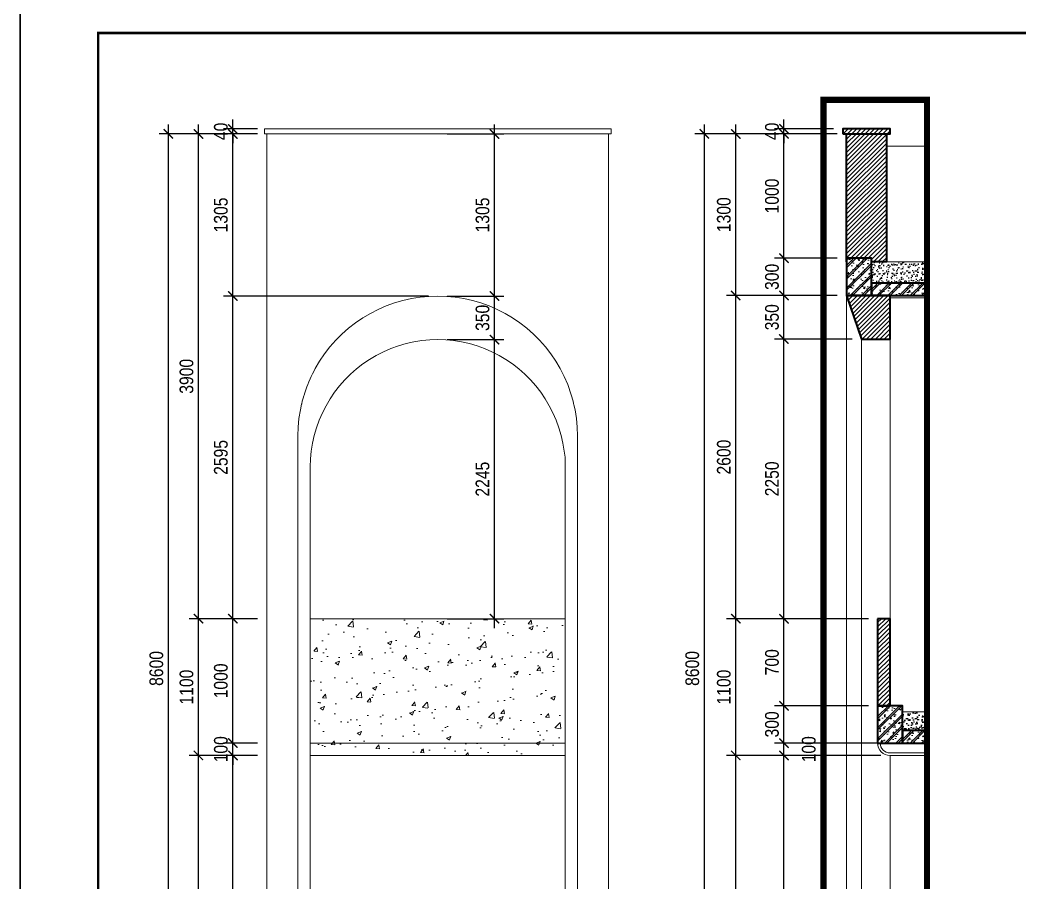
# Model space of a CAD drawing. Header units: inches. Extents: x 236662 to 497023, y -248575 to 81795.
# Drawn here: x 282445 to 290492, y -141857 to -134915 of the extents above; entities that cross this region are included whole.
import ezdxf
from ezdxf.xclip import XClip

# ---------------------------------------------------------------- set-up
doc = ezdxf.new("R2010")
doc.units = ezdxf.units.IN
doc.header["$LTSCALE"] = 10
doc.header["$MEASUREMENT"] = 0
doc.header["$XCLIPFRAME"] = 2
doc.linetypes.add('ACAD_ISO02W100', pattern=[15, 12, -3])
for name, color, linetype, lineweight in [('02. HP_BE TONG', 1, 'Continuous', 35), ('03. HP_TUONG', 2, 'Continuous', 35), ('06. HP_THAY 1', 134, 'Continuous', 15), ('06. HP_THAY 2', 147, 'Continuous', 13), ('09_HP_HATCH', 8, 'Continuous', 5)]:
    doc.layers.add(name, color=color, linetype=linetype, lineweight=lineweight)
for name, color, linetype in [('07. HP_KY HIEU', 43, 'Continuous'), ('08. HP_DIM', 118, 'Continuous'), ('hach', 7, 'Continuous')]:
    doc.layers.add(name, color=color, linetype=linetype)
doc.layers.add('Tpl_Bound', color=1, linetype='Continuous', plot=False)
doc.styles.add('text2', font='VHELVCN.TTF')
doc.dimstyles.new('AL-100 (1-50)', dxfattribs={"dimscale": 0.5, "dimtxt": 220, "dimasz": 150, "dimexe": 150, "dimexo": 150, "dimgap": 80, "dimtad": 1, "dimdec": 0, "dimzin": 9, "dimtxsty": 'text2', "dimblk": 'ARCHTICK', "dimcen": 1, "dimdle": 150, "dimclrd": 256, "dimclre": 256, "dimclrt": 7, "dimadec": 0, "dimazin": 0, "dimtfac": 1, "dimtdec": 0, "dimtix": 1, "dimtmove": 2, "dimatfit": 3, "dimldrblk": 'ARCHTICK', "dimfxl": 1, "dimtolj": 1, "dimtzin": 0, "dimlwd": -1, "dimlwe": -1, "dimarcsym": 0})

# ---------------------------------------------------------------- blocks, each defined once
blk = doc.blocks.new('KHUNG TEN A-3')
at = {"layer": '02. HP_BE TONG', "color": 1, "const_width": 0.5}
blk.add_lwpolyline([(15, 5), (415, 5), (415, 292), (15, 292)], close=True, dxfattribs=at)
at = {"layer": '06. HP_THAY 1'}
blk.add_lwpolyline([(0, 297), (420, 297), (420, 0), (0, 0)], close=True, dxfattribs=at)
at = {"layer": 'Defpoints'}
blk.add_lwpolyline([(0, 0), (420, 0), (420, 297), (0, 297)], close=True, dxfattribs=at)
blk = doc.blocks.new('_ArchTick')
at = {"color": 0, "linetype": 'ByBlock', "const_width": 0.15}
blk.add_lwpolyline([(-0.5, -0.5), (0.5, 0.5)], dxfattribs=at)
blk = doc.blocks.new('*D368')
at = {"layer": '08. HP_DIM', "transparency": 16777216}
for p, q in [((284157.6, -143406.5), (284157.6, -140756.5)), ((284355.9, -140831.5), (284082.6, -140831.5)), ((284355.9, -143331.5), (284082.6, -143331.5))]:
    blk.add_line(p, q, dxfattribs=at)
at = {"layer": 'Defpoints', "color": 0, "transparency": 16777216}
for p in [(284157.6, -140831.5), (284430.9, -140831.5), (284430.9, -143331.5)]:
    blk.add_point(p, dxfattribs=at)
at = {"layer": '08. HP_DIM', "transparency": 16777216, "xscale": 75, "yscale": 75, "zscale": 75}
for p, rotation in [((284157.6, -140831.5), 90), ((284157.6, -143331.5), 270)]:
    blk.add_blockref('_ArchTick', p, dxfattribs=dict(at, rotation=rotation))
at = {"layer": '08. HP_DIM', "color": 7, "transparency": 16777216, "insert": (284061.4, -142081.5), "char_height": 110, "attachment_point": 5, "rotation": 90, "style": 'text2'}
blk.add_mtext('\\A1;2500', dxfattribs=at)
blk = doc.blocks.new('*D369')
at = {"layer": '08. HP_DIM', "transparency": 16777216}
for p, q in [((284157.6, -140731.5), (284157.6, -140656.5)), ((284355.9, -140731.5), (284082.6, -140731.5)), ((284157.6, -140831.5), (284157.6, -140731.5)), ((284355.9, -140831.5), (284082.6, -140831.5)), ((284157.6, -140831.5), (284157.6, -140906.5))]:
    blk.add_line(p, q, dxfattribs=at)
at = {"layer": 'Defpoints', "color": 0, "transparency": 16777216}
for p in [(284157.6, -140731.5), (284430.9, -140731.5), (284430.9, -140831.5)]:
    blk.add_point(p, dxfattribs=at)
at = {"layer": '08. HP_DIM', "transparency": 16777216, "xscale": 75, "yscale": 75, "zscale": 75}
for p, rotation in [((284157.6, -140731.5), 270), ((284157.6, -140831.5), 90)]:
    blk.add_blockref('_ArchTick', p, dxfattribs=dict(at, rotation=rotation))
at = {"layer": '08. HP_DIM', "color": 7, "transparency": 16777216, "insert": (284061.4, -140781.5), "char_height": 110, "attachment_point": 5, "rotation": 90, "style": 'text2'}
blk.add_mtext('\\A1;100', dxfattribs=at)
blk = doc.blocks.new('*D363')
at = {"layer": '08. HP_DIM', "transparency": 16777216}
for p, q in [((284157.6, -140806.5), (284157.6, -139656.5)), ((284355.9, -139731.5), (284082.6, -139731.5)), ((284355.9, -140731.5), (284082.6, -140731.5))]:
    blk.add_line(p, q, dxfattribs=at)
at = {"layer": 'Defpoints', "color": 0, "transparency": 16777216}
for p in [(284157.6, -139731.5), (284430.9, -139731.5), (284430.9, -140731.5)]:
    blk.add_point(p, dxfattribs=at)
at = {"layer": '08. HP_DIM', "transparency": 16777216, "xscale": 75, "yscale": 75, "zscale": 75}
for p, rotation in [((284157.6, -139731.5), 90), ((284157.6, -140731.5), 270)]:
    blk.add_blockref('_ArchTick', p, dxfattribs=dict(at, rotation=rotation))
at = {"layer": '08. HP_DIM', "color": 7, "transparency": 16777216, "insert": (284061.4, -140231.5), "char_height": 110, "attachment_point": 5, "rotation": 90, "style": 'text2'}
blk.add_mtext('\\A1;1000', dxfattribs=at)
blk = doc.blocks.new('*D364')
at = {"layer": '08. HP_DIM', "transparency": 16777216}
for p, q in [((284157.6, -139806.5), (284157.6, -137061.5)), ((285730.9, -137136.5), (284082.6, -137136.5)), ((284355.9, -139731.5), (284082.6, -139731.5))]:
    blk.add_line(p, q, dxfattribs=at)
at = {"layer": 'Defpoints', "color": 0, "transparency": 16777216}
for p in [(284157.6, -137136.5), (285805.9, -137136.5), (284430.9, -139731.5)]:
    blk.add_point(p, dxfattribs=at)
at = {"layer": '08. HP_DIM', "transparency": 16777216, "xscale": 75, "yscale": 75, "zscale": 75}
for p, rotation in [((284157.6, -137136.5), 90), ((284157.6, -139731.5), 270)]:
    blk.add_blockref('_ArchTick', p, dxfattribs=dict(at, rotation=rotation))
at = {"layer": '08. HP_DIM', "color": 7, "transparency": 16777216, "insert": (284061.4, -138434), "char_height": 110, "attachment_point": 5, "rotation": 90, "style": 'text2'}
blk.add_mtext('\\A1;2595', dxfattribs=at)
blk = doc.blocks.new('*D365')
at = {"layer": '08. HP_DIM', "transparency": 16777216}
for p, q in [((284157.6, -137211.5), (284157.6, -135756.5)), ((284355.9, -135831.5), (284082.6, -135831.5)), ((284355.9, -137136.5), (284082.6, -137136.5))]:
    blk.add_line(p, q, dxfattribs=at)
at = {"layer": 'Defpoints', "color": 0, "transparency": 16777216}
for p in [(284157.6, -135831.5), (284430.9, -135831.5), (284430.9, -137136.5)]:
    blk.add_point(p, dxfattribs=at)
at = {"layer": '08. HP_DIM', "transparency": 16777216, "xscale": 75, "yscale": 75, "zscale": 75}
for p, rotation in [((284157.6, -135831.5), 90), ((284157.6, -137136.5), 270)]:
    blk.add_blockref('_ArchTick', p, dxfattribs=dict(at, rotation=rotation))
at = {"layer": '08. HP_DIM', "color": 7, "transparency": 16777216, "insert": (284061.4, -136484), "char_height": 110, "attachment_point": 5, "rotation": 90, "style": 'text2'}
blk.add_mtext('\\A1;1305', dxfattribs=at)
blk = doc.blocks.new('*D370')
at = {"layer": '08. HP_DIM', "transparency": 16777216}
for p, q in [((284157.6, -135791.5), (284157.6, -135716.5)), ((284355.9, -135791.5), (284082.6, -135791.5)), ((284355.9, -135831.5), (284082.6, -135831.5)), ((284157.6, -135831.5), (284157.6, -135791.5)), ((284157.6, -135831.5), (284157.6, -135906.5))]:
    blk.add_line(p, q, dxfattribs=at)
at = {"layer": 'Defpoints', "color": 0, "transparency": 16777216}
for p in [(284157.6, -135791.5), (284430.9, -135791.5), (284430.9, -135831.5)]:
    blk.add_point(p, dxfattribs=at)
at = {"layer": '08. HP_DIM', "transparency": 16777216, "xscale": 75, "yscale": 75, "zscale": 75}
for p, rotation in [((284157.6, -135791.5), 270), ((284157.6, -135831.5), 90)]:
    blk.add_blockref('_ArchTick', p, dxfattribs=dict(at, rotation=rotation))
at = {"layer": '08. HP_DIM', "color": 7, "transparency": 16777216, "insert": (284061.4, -135811.5), "char_height": 110, "attachment_point": 5, "rotation": 90, "style": 'text2'}
blk.add_mtext('\\A1;40', dxfattribs=at)
blk = doc.blocks.new('ÁD221234RRE')
at = {"layer": '09_HP_HATCH'}
h = blk.add_hatch(dxfattribs=at)
h.set_pattern_fill('CHAU-01', color=256, scale=15, pattern_type=2)
h.set_pattern_definition([(50, (-55276.965, -37444.2), (107.58903, -9.41282), [11.25, -123.75]), (355, (-55276.97, -37444.2), (-20.8127, 112.82882), [9, -99]), (100.4514, (-55268, -37444.99), (86.7764, 103.41593), [9.56103, -105.17132]), (46.1842, (-55276.97, -37414.2), (160.08616, -24.82785), [16.875, -185.625]), (96.6356, (-55263.62, -37416.27), (140.1994, 146.11768), [14.34154, -157.75695]), (351.1842, (-55276.97, -37414.2), (140.1993, 146.1178), [13.5, -148.5]), (21, (-55261.965, -37421.7), (89.53606, -60.39283), [11.25, -123.75]), (326, (-55261.97, -37421.7), (36.4973, 108.7725), [9, -99]), (71.4514, (-55254.5, -37426.73), (126.0334, 48.37957), [9.56103, -105.17132]), (37.5, (-55276.965, -37444.2), (1.823978, 49.934078), [0, -97.8, 0, -100.5, 0, -99.375]), (7.5, (-55276.965, -37444.2), (39.46043, 59.161757), [0, -57.3, 0, -95.55, 0, -37.875]), (327.5, (-55310.415, -37444.2), (80.073365, -3.38323), [0, -37.5, 0, -117, 0, -155.25]), (317.5, (-55325.415, -37444.2), (87.477925, 15.01575), [0, -48.75, 0, -77.7, 0, -110.25]), (45, (-55276.965, -37444.2), (-45.07806, 45.07806), []), (45, (-55276.965, -37425.827), (-45.07806, 45.07806), [])])
h.paths.add_polyline_path([(0, -300), (200, -300), (200, 0), (0, 0)])
at = {"layer": '02. HP_BE TONG'}
blk.add_lwpolyline([(0, -300), (200, -300), (200, 0), (0, 0)], close=True, dxfattribs=at)
blk = doc.blocks.new('MATCAT 1-1')
at = {"layer": '09_HP_HATCH'}
h = blk.add_hatch(dxfattribs=at)
h.set_pattern_fill('ANSI31', color=8, scale=200)
h.paths.add_polyline_path([(-15850, 12540), (-16230, 12540), (-16230, 12500), (-15850, 12500)])
h = blk.add_hatch(dxfattribs=at)
h.set_pattern_fill('ANSI31', color=8, scale=200)
h.paths.add_polyline_path([(-16000, 11500), (-16000, 11470), (-15880, 11470), (-15880, 12500), (-16200, 12500), (-16200, 11500)])
h = blk.add_hatch(dxfattribs=at)
h.set_pattern_fill('CHAU-01', color=256, scale=15, pattern_type=2)
h.set_pattern_definition([(50, (-157386.48, -67641.05), (107.589027, -9.41282), [11.25, -123.75]), (355, (-157386.48, -67641.05), (-20.8127, 112.82882), [9, -99]), (100.4514, (-157377.52, -67641.83), (86.77641, 103.41593), [9.56103, -105.17132]), (46.1842, (-157386.48, -67611.05), (160.08616, -24.82785), [16.875, -185.625]), (96.6356, (-157373.14, -67613.12), (140.1994, 146.11768), [14.34154, -157.75695]), (351.1842, (-157386.48, -67611.05), (140.1993, 146.11779), [13.5, -148.5]), (21, (-157371.48, -67618.55), (89.53606, -60.392834), [11.25, -123.75]), (326, (-157371.48, -67618.55), (36.4973, 108.77251), [9, -99]), (71.4514, (-157364.02, -67623.58), (126.033394, 48.379575), [9.56103, -105.17132]), (37.5, (-157386.483, -67641.05), (1.823978, 49.934078), [0, -97.8, 0, -100.5, 0, -99.375]), (7.5, (-157386.483, -67641.05), (39.46043, 59.161757), [0, -57.3, 0, -95.55, 0, -37.875]), (327.5, (-157419.933, -67641.05), (80.073365, -3.383231), [0, -37.5, 0, -117, 0, -155.25]), (317.5, (-157434.93, -67641.05), (87.477925, 15.015747), [0, -48.75, 0, -77.7, 0, -110.25]), (45, (-157386.483, -67641.05), (-45.078057, 45.078057), []), (45, (-157386.483, -67622.674), (-45.078057, 45.078057), [])])
h.paths.add_polyline_path([(-16000, 11300), (-16000, 11200), (-15000, 11200), (-15000, 11300)])
h = blk.add_hatch(dxfattribs=at)
h.set_pattern_fill('ANSI31', color=8, scale=200)
h.paths.add_polyline_path([(-15850, 11200), (-16200, 11200), (-16080, 10850), (-15850, 10850)])
h.paths.add_polyline_path([(-14850, 11200), (-15000, 11200), (-15000, 10200), (-14850, 10200)])
h = blk.add_hatch(dxfattribs=at)
h.set_pattern_fill('ANSI31', color=8, scale=200)
h.paths.add_polyline_path([(-15850, 8600), (-15950, 8600), (-15950, 7900), (-15850, 7900)])
h.paths.add_polyline_path([(-14850, 7550), (-15000, 7550), (-15000, 6600), (-14850, 6600)])
h = blk.add_hatch(dxfattribs=at)
h.set_pattern_fill('CHAU-01', color=256, scale=15, pattern_type=2)
h.set_pattern_definition([(50, (-157386.48, -71241.05), (107.589027, -9.41282), [11.25, -123.75]), (355, (-157386.48, -71241.05), (-20.8127, 112.82882), [9, -99]), (100.4514, (-157377.52, -71241.83), (86.77641, 103.41593), [9.56103, -105.17132]), (46.1842, (-157386.48, -71211.05), (160.08616, -24.82785), [16.875, -185.625]), (96.6356, (-157373.14, -71213.12), (140.1994, 146.11768), [14.34154, -157.75695]), (351.1842, (-157386.48, -71211.05), (140.1993, 146.11779), [13.5, -148.5]), (21, (-157371.48, -71218.55), (89.53606, -60.392834), [11.25, -123.75]), (326, (-157371.48, -71218.55), (36.4973, 108.77251), [9, -99]), (71.4514, (-157364.02, -71223.58), (126.033394, 48.379575), [9.56103, -105.17132]), (37.5, (-157386.483, -71241.05), (1.823978, 49.934078), [0, -97.8, 0, -100.5, 0, -99.375]), (7.5, (-157386.483, -71241.05), (39.46043, 59.161757), [0, -57.3, 0, -95.55, 0, -37.875]), (327.5, (-157419.933, -71241.05), (80.073365, -3.383231), [0, -37.5, 0, -117, 0, -155.25]), (317.5, (-157434.93, -71241.05), (87.477925, 15.015747), [0, -48.75, 0, -77.7, 0, -110.25]), (45, (-157386.483, -71241.05), (-45.078057, 45.078057), []), (45, (-157386.483, -71222.674), (-45.078057, 45.078057), [])])
h.paths.add_polyline_path([(-15750, 7700), (-15750, 7600), (-15000, 7600), (-15000, 7700)])
at = {"layer": 'hach'}
h = blk.add_hatch(dxfattribs=at)
h.set_pattern_fill('AR-SAND', color=8, scale=25, angle=45)
h.set_pattern_definition([(82.5, (-14800, 5189), (-35.17533, 32.94818), [0, -38, 0, -42.5, 0, -40.625]), (52.5, (-14800, 5189), (-18.60344, 81.1745), [0, -20.5, 0, -34.25, 0, -13.125]), (12.5, (-14821.744, 5167.256), (54.95073, 55.1508), [0, -12.5, 0, -45, 0, -58.75]), (2.5, (-14821.744, 5167.256), (37.62605, 68.6566), [0, -6.25, 0, -29.5, 0, -33.75])])
h.paths.add_polyline_path([(-15000, 11470), (-16000, 11470), (-16000, 11300), (-15000, 11300)])
h = blk.add_hatch(dxfattribs=at)
h.set_pattern_fill('AR-SAND', color=8, scale=25, angle=45)
h.set_pattern_definition([(82.5, (-14800, 1589), (-35.17533, 32.94818), [0, -38, 0, -42.5, 0, -40.625]), (52.5, (-14800, 1589), (-18.60344, 81.1745), [0, -20.5, 0, -34.25, 0, -13.125]), (12.5, (-14821.744, 1567.256), (54.95073, 55.1508), [0, -12.5, 0, -45, 0, -58.75]), (2.5, (-14821.744, 1567.256), (37.62605, 68.6566), [0, -6.25, 0, -29.5, 0, -33.75])])
h.paths.add_polyline_path([(-15000, 7850), (-15750, 7850), (-15750, 7700), (-15000, 7700)])
at = {"layer": '02. HP_BE TONG'}
for points in [[(-16000, 11300), (-16000, 11200), (-15000, 11200), (-15000, 11300)], [(-15750, 7700), (-15750, 7600), (-15000, 7600), (-15000, 7700)]]:
    blk.add_lwpolyline(points, close=True, dxfattribs=at)
at = {"layer": '03. HP_TUONG'}
for points in [[(-16230, 12500), (-15850, 12500), (-15850, 12540), (-16230, 12540)], [(-15950, 8600), (-15950, 7900), (-15850, 7900), (-15850, 8600)]]:
    blk.add_lwpolyline(points, close=True, dxfattribs=at)
for points in [[(-16200, 11470), (-16200, 11470), (-16200, 12500), (-15880, 12500), (-15880, 11470), (-16000, 11470)], [(-16200, 11200), (-16080, 10850), (-15850, 10850), (-15850, 11200), (-16200, 11200)]]:
    blk.add_lwpolyline(points, dxfattribs=at)
at = {"layer": '06. HP_THAY 1'}
for p, q in [((-15880, 12400), (-15000, 12400)), ((-16200, 3850), (-16200, 11200)), ((-16080, 3850), (-16080, 10850)), ((-15850, 7900), (-15850, 10850)), ((-15850, 7520), (-15000, 7520)), ((-15850, 5000), (-15850, 7500)), ((-15850, 7500), (-15000, 7500))]:
    blk.add_line(p, q, dxfattribs=at)
for radius in [100, 80]:
    blk.add_arc((-15850, 7600), radius, 180, 270, dxfattribs=at)
at = {"layer": '06. HP_THAY 2'}
for p, q in [((-16000, 11470), (-15000, 11470)), ((-16000, 11200), (-15000, 11200)), ((-15750, 7850), (-15000, 7850)), ((-15750, 7600), (-15000, 7600, -4))]:
    blk.add_line(p, q, dxfattribs=at)
blk.add_lwpolyline([(-15850, 11180), (-15000, 11180), (-15000, 11200), (-15850, 11200)], close=True, dxfattribs=at)
for p in [(-16200, 11500), (-15950, 7900)]:
    blk.add_blockref('ÁD221234RRE', p, dxfattribs=at)
blk = doc.blocks.new('*D390')
at = {"layer": '08. HP_DIM', "transparency": 16777216}
for p, q in [((288592.6, -143406.5), (288592.6, -140756.5)), ((289371.5, -140831.5), (288517.6, -140831.5)), ((289271.5, -143331.5), (288517.6, -143331.5))]:
    blk.add_line(p, q, dxfattribs=at)
at = {"layer": 'Defpoints', "color": 0, "transparency": 16777216}
for p in [(288592.6, -140831.5), (289446.5, -140831.5), (289346.5, -143331.5)]:
    blk.add_point(p, dxfattribs=at)
at = {"layer": '08. HP_DIM', "transparency": 16777216, "xscale": 75, "yscale": 75, "zscale": 75}
for p, rotation in [((288592.6, -140831.5), 90), ((288592.6, -143331.5), 270)]:
    blk.add_blockref('_ArchTick', p, dxfattribs=dict(at, rotation=rotation))
at = {"layer": '08. HP_DIM', "color": 7, "transparency": 16777216, "insert": (288496.4, -142081.5), "char_height": 110, "attachment_point": 5, "rotation": 90, "style": 'text2'}
blk.add_mtext('\\A1;2500', dxfattribs=at)
blk = doc.blocks.new('*D391')
at = {"layer": '08. HP_DIM', "transparency": 16777216}
for p, q in [((288592.6, -140906.5), (288592.6, -140656.5)), ((289371.5, -140731.5), (288517.6, -140731.5)), ((289371.5, -140831.5), (288517.6, -140831.5))]:
    blk.add_line(p, q, dxfattribs=at)
at = {"layer": 'Defpoints', "color": 0, "transparency": 16777216}
for p in [(288592.6, -140731.5), (289446.5, -140731.5), (289446.5, -140831.5)]:
    blk.add_point(p, dxfattribs=at)
at = {"layer": '08. HP_DIM', "transparency": 16777216, "xscale": 75, "yscale": 75, "zscale": 75}
for p, rotation in [((288592.6, -140731.5), 90), ((288592.6, -140831.5), 270)]:
    blk.add_blockref('_ArchTick', p, dxfattribs=dict(at, rotation=rotation))
at = {"layer": '08. HP_DIM', "color": 7, "transparency": 16777216, "insert": (288792.4, -140781.5), "char_height": 110, "attachment_point": 5, "rotation": 90, "style": 'text2'}
blk.add_mtext('\\A1;100', dxfattribs=at)
blk = doc.blocks.new('*D392')
at = {"layer": '08. HP_DIM', "transparency": 16777216}
for p, q in [((288592.6, -140806.5), (288592.6, -140356.5)), ((289271.5, -140431.5), (288517.6, -140431.5)), ((289371.5, -140731.5), (288517.6, -140731.5))]:
    blk.add_line(p, q, dxfattribs=at)
at = {"layer": 'Defpoints', "color": 0, "transparency": 16777216}
for p in [(288592.6, -140431.5), (289346.5, -140431.5), (289446.5, -140731.5)]:
    blk.add_point(p, dxfattribs=at)
at = {"layer": '08. HP_DIM', "transparency": 16777216, "xscale": 75, "yscale": 75, "zscale": 75}
for p, rotation in [((288592.6, -140431.5), 90), ((288592.6, -140731.5), 270)]:
    blk.add_blockref('_ArchTick', p, dxfattribs=dict(at, rotation=rotation))
at = {"layer": '08. HP_DIM', "color": 7, "transparency": 16777216, "insert": (288496.4, -140581.5), "char_height": 110, "attachment_point": 5, "rotation": 90, "style": 'text2'}
blk.add_mtext('\\A1;300', dxfattribs=at)
blk = doc.blocks.new('*D393')
at = {"layer": '08. HP_DIM', "transparency": 16777216}
for p, q in [((288592.6, -140506.5), (288592.6, -139656.5)), ((289271.5, -139731.5), (288517.6, -139731.5)), ((289271.5, -140431.5), (288517.6, -140431.5))]:
    blk.add_line(p, q, dxfattribs=at)
at = {"layer": 'Defpoints', "color": 0, "transparency": 16777216}
for p in [(288592.6, -139731.5), (289346.5, -139731.5), (289346.5, -140431.5)]:
    blk.add_point(p, dxfattribs=at)
at = {"layer": '08. HP_DIM', "transparency": 16777216, "xscale": 75, "yscale": 75, "zscale": 75}
for p, rotation in [((288592.6, -139731.5), 90), ((288592.6, -140431.5), 270)]:
    blk.add_blockref('_ArchTick', p, dxfattribs=dict(at, rotation=rotation))
at = {"layer": '08. HP_DIM', "color": 7, "transparency": 16777216, "insert": (288496.4, -140081.5), "char_height": 110, "attachment_point": 5, "rotation": 90, "style": 'text2'}
blk.add_mtext('\\A1;700', dxfattribs=at)
blk = doc.blocks.new('*D394')
at = {"layer": '08. HP_DIM', "transparency": 16777216}
for p, q in [((288592.6, -139806.5), (288592.6, -137406.5)), ((289141.5, -137481.5), (288517.6, -137481.5)), ((289271.5, -139731.5), (288517.6, -139731.5))]:
    blk.add_line(p, q, dxfattribs=at)
at = {"layer": 'Defpoints', "color": 0, "transparency": 16777216}
for p in [(288592.6, -137481.5), (289216.5, -137481.5), (289346.5, -139731.5)]:
    blk.add_point(p, dxfattribs=at)
at = {"layer": '08. HP_DIM', "transparency": 16777216, "xscale": 75, "yscale": 75, "zscale": 75}
for p, rotation in [((288592.6, -137481.5), 90), ((288592.6, -139731.5), 270)]:
    blk.add_blockref('_ArchTick', p, dxfattribs=dict(at, rotation=rotation))
at = {"layer": '08. HP_DIM', "color": 7, "transparency": 16777216, "insert": (288496.4, -138606.5), "char_height": 110, "attachment_point": 5, "rotation": 90, "style": 'text2'}
blk.add_mtext('\\A1;2250', dxfattribs=at)
blk = doc.blocks.new('*D395')
at = {"layer": '08. HP_DIM', "transparency": 16777216}
for p, q in [((288592.6, -137556.5), (288592.6, -137056.5)), ((289021.5, -137131.5), (288517.6, -137131.5)), ((289141.5, -137481.5), (288517.6, -137481.5))]:
    blk.add_line(p, q, dxfattribs=at)
at = {"layer": 'Defpoints', "color": 0, "transparency": 16777216}
for p in [(288592.6, -137131.5), (289096.5, -137131.5), (289216.5, -137481.5)]:
    blk.add_point(p, dxfattribs=at)
at = {"layer": '08. HP_DIM', "transparency": 16777216, "xscale": 75, "yscale": 75, "zscale": 75}
for p, rotation in [((288592.6, -137131.5), 90), ((288592.6, -137481.5), 270)]:
    blk.add_blockref('_ArchTick', p, dxfattribs=dict(at, rotation=rotation))
at = {"layer": '08. HP_DIM', "color": 7, "transparency": 16777216, "insert": (288496.4, -137306.5), "char_height": 110, "attachment_point": 5, "rotation": 90, "style": 'text2'}
blk.add_mtext('\\A1;350', dxfattribs=at)
blk = doc.blocks.new('*D396')
at = {"layer": '08. HP_DIM', "transparency": 16777216}
for p, q in [((288592.6, -137206.5), (288592.6, -136756.5)), ((289021.5, -136831.5), (288517.6, -136831.5)), ((289021.5, -137131.5), (288517.6, -137131.5))]:
    blk.add_line(p, q, dxfattribs=at)
at = {"layer": 'Defpoints', "color": 0, "transparency": 16777216}
for p in [(288592.6, -136831.5), (289096.5, -136831.5), (289096.5, -137131.5)]:
    blk.add_point(p, dxfattribs=at)
at = {"layer": '08. HP_DIM', "transparency": 16777216, "xscale": 75, "yscale": 75, "zscale": 75}
for p, rotation in [((288592.6, -136831.5), 90), ((288592.6, -137131.5), 270)]:
    blk.add_blockref('_ArchTick', p, dxfattribs=dict(at, rotation=rotation))
at = {"layer": '08. HP_DIM', "color": 7, "transparency": 16777216, "insert": (288496.4, -136981.5), "char_height": 110, "attachment_point": 5, "rotation": 90, "style": 'text2'}
blk.add_mtext('\\A1;300', dxfattribs=at)
blk = doc.blocks.new('*D397')
at = {"layer": '08. HP_DIM', "transparency": 16777216}
for p, q in [((288592.6, -136906.5), (288592.6, -135756.5)), ((289021.5, -135831.5), (288517.6, -135831.5)), ((289021.5, -136831.5), (288517.6, -136831.5))]:
    blk.add_line(p, q, dxfattribs=at)
at = {"layer": 'Defpoints', "color": 0, "transparency": 16777216}
for p in [(288592.6, -135831.5), (289096.5, -135831.5), (289096.5, -136831.5)]:
    blk.add_point(p, dxfattribs=at)
at = {"layer": '08. HP_DIM', "transparency": 16777216, "xscale": 75, "yscale": 75, "zscale": 75}
for p, rotation in [((288592.6, -135831.5), 90), ((288592.6, -136831.5), 270)]:
    blk.add_blockref('_ArchTick', p, dxfattribs=dict(at, rotation=rotation))
at = {"layer": '08. HP_DIM', "color": 7, "transparency": 16777216, "insert": (288496.4, -136331.5), "char_height": 110, "attachment_point": 5, "rotation": 90, "style": 'text2'}
blk.add_mtext('\\A1;1000', dxfattribs=at)
blk = doc.blocks.new('*D398')
at = {"layer": '08. HP_DIM', "transparency": 16777216}
for p, q in [((288592.6, -135791.5), (288592.6, -135716.5)), ((288991.5, -135791.5), (288517.6, -135791.5)), ((289021.5, -135831.5), (288517.6, -135831.5)), ((288592.6, -135831.5), (288592.6, -135791.5)), ((288592.6, -135831.5), (288592.6, -135906.5))]:
    blk.add_line(p, q, dxfattribs=at)
at = {"layer": 'Defpoints', "color": 0, "transparency": 16777216}
for p in [(288592.6, -135791.5), (289066.5, -135791.5), (289096.5, -135831.5)]:
    blk.add_point(p, dxfattribs=at)
at = {"layer": '08. HP_DIM', "transparency": 16777216, "xscale": 75, "yscale": 75, "zscale": 75}
for p, rotation in [((288592.6, -135791.5), 270), ((288592.6, -135831.5), 90)]:
    blk.add_blockref('_ArchTick', p, dxfattribs=dict(at, rotation=rotation))
at = {"layer": '08. HP_DIM', "color": 7, "transparency": 16777216, "insert": (288496.4, -135811.5), "char_height": 110, "attachment_point": 5, "rotation": 90, "style": 'text2'}
blk.add_mtext('\\A1;40', dxfattribs=at)
blk = doc.blocks.new('MATDUNG CT1')
at = {"layer": '09_HP_HATCH'}
h = blk.add_hatch(dxfattribs=at)
h.set_pattern_fill('AR-CONC', color=256, scale=50)
h.set_pattern_definition([(50, (0, 4), (358.63, -31.376), [37.5, -412.5]), (355, (0, 4), (-69.376, 376.096), [30, -330]), (100.4514, (29.9, 1.4), (289.254, 344.72), [31.87, -350.57]), (46.184, (0, 104), (533.62, -82.76), [56.25, -618.75]), (96.636, (44.47, 97.1), (467.33, 487.06), [47.805, -525.857]), (351.184, (0, 104), (467.33, 487.06), [45, -495]), (21, (50, 79), (298.454, -201.31), [37.5, -412.5]), (326, (50, 79), (121.658, 362.575), [30, -330]), (71.4514, (74.87, 62.22), (420.111, 161.266), [31.87, -350.57]), (37.5, (0, 4), (6.08, 166.447), [0, -326, 0, -335, 0, -331.25]), (7.5, (0, 4), (131.535, 197.206), [0, -191, 0, -318.5, 0, -126.25]), (327.5, (-111.5, 4), (266.9112, -11.2774), [0, -125, 0, -390, 0, -517.5]), (317.5, (-161.5, 4), (291.593, 50.052), [0, -162.5, 0, -259, 0, -367.5])])
h.paths.add_polyline_path([(-350, 4750), (-2400, 4750), (-2400, 3750), (-350, 3750)])
h.paths.add_polyline_path([(-350, 3750), (-2400, 3750), (-2400, 3650), (-350, 3650)])
at = {"layer": '06. HP_THAY 1'}
for p, q in [((-2770, 8650), (-2770, 8690)), ((20, 8690), (-2770, 8690)), ((-2770, 8650), (20, 8650)), ((-2750, 8650), (-2750, 0)), ((0, 0), (0, 8650)), ((20, 8650), (20, 8690)), ((-1654.8, 7309.7), (-1585.8, 7325.1)), ((-1585.8, 7325.1), (-1516, 7336.2)), ((-1516, 7336.2), (-1445.6, 7342.8)), ((-1445.6, 7342.8), (-1375, 7345)), ((-1375, 7345), (-1304.4, 7342.8)), ((-1304.4, 7342.8), (-1234, 7336.2)), ((-1234, 7336.2), (-1164.2, 7325.1)), ((-1164.2, 7325.1), (-1095.2, 7309.7)), ((-1854, 7238), (-1789.2, 7266)), ((-1789.2, 7266), (-1722.7, 7290)), ((-1722.7, 7290), (-1654.8, 7309.7)), ((-1095.2, 7309.7), (-1027.3, 7290)), ((-1027.3, 7290), (-960.8, 7266)), ((-960.8, 7266), (-896, 7238)), ((-2036.3, 7130.2), (-1977.8, 7169.9)), ((-1977.8, 7169.9), (-1917, 7205.9)), ((-1917, 7205.9), (-1854, 7238)), ((-896, 7238), (-833, 7205.9)), ((-833, 7205.9), (-772.2, 7169.9)), ((-772.2, 7169.9), (-713.7, 7130.2)), ((-2145.1, 7040.1), (-2092.1, 7086.9)), ((-2092.1, 7086.9), (-2036.3, 7130.2)), ((-713.7, 7130.2), (-657.9, 7086.9)), ((-657.9, 7086.8), (-657.9, 7086.9)), ((-657.9, 7086.9), (-657.9, 7086.8)), ((-657.9, 7086.8), (-657.9, 7086.8)), ((-657.9, 7086.8), (-604.9, 7040.1)), ((-657.9, 7086.8), (-657.9, 7086.8)), ((-2195.1, 6990.1), (-2145.1, 7040.1)), ((-604.9, 7040.1), (-604.9, 7040.1)), ((-604.9, 7040.1), (-604.9, 7040.1)), ((-604.9, 7040.1), (-554.9, 6990.1)), ((-2285.2, 6881.3), (-2241.9, 6937.1)), ((-2241.9, 6937.1), (-2195.1, 6990.1)), ((-1811.4, 6897.4), (-1752.3, 6923)), ((-1752.3, 6923), (-1691.7, 6944.8)), ((-1691.7, 6944.8), (-1629.9, 6962.8)), ((-1629.9, 6962.8), (-1567.1, 6976.8)), ((-1567.1, 6976.8), (-1503.5, 6986.9)), ((-1503.5, 6986.9), (-1439.4, 6993)), ((-1439.4, 6993), (-1375, 6995)), ((-1375, 6995), (-1310.6, 6993)), ((-1310.6, 6993), (-1246.5, 6986.9)), ((-1246.5, 6986.9), (-1182.9, 6976.8)), ((-1182.9, 6976.8), (-1120.1, 6962.8)), ((-1120.1, 6962.8), (-1058.3, 6944.8)), ((-1058.3, 6944.8), (-997.7, 6923)), ((-997.7, 6923), (-938.6, 6897.4)), ((-554.9, 6990.1), (-554.9, 6990.1)), ((-554.9, 6990.1), (-554.9, 6990.1)), ((-554.9, 6990.1), (-508.1, 6937.1)), ((-508.1, 6937.1), (-464.8, 6881.3)), ((-2324.9, 6822.8), (-2285.2, 6881.3)), ((-1924.2, 6835.4), (-1868.8, 6868.2)), ((-1868.8, 6868.2), (-1811.4, 6897.4)), ((-938.6, 6897.4), (-881.2, 6868.2)), ((-881.2, 6868.2), (-825.8, 6835.4)), ((-464.8, 6881.3), (-425.1, 6822.8)), ((-2360.8, 6762), (-2370.3, 6743.5)), ((-2370.3, 6743.5), (-2360.9, 6762)), ((-2360.9, 6762), (-2324.9, 6822.8)), ((-2360.8, 6761.9), (-2360.8, 6762)), ((-2028.4, 6759.8), (-1977.5, 6799.2)), ((-1977.5, 6799.2), (-1924.2, 6835.4)), ((-825.8, 6835.4), (-772.5, 6799.2)), ((-772.5, 6799.2), (-721.6, 6759.8)), ((-425.1, 6822.8), (-389.1, 6762)), ((-389.2, 6762), (-389.1, 6761.9)), ((-389.1, 6761.9), (-389.2, 6761.9)), ((-389.1, 6762), (-357, 6699)), ((-2411.6, 6655.9), (-2400.9, 6680.6)), ((-2400.9, 6680.6), (-2393, 6699)), ((-2393, 6699), (-2382.4, 6719.7)), ((-2370.3, 6743.5), (-2382.4, 6719.7)), ((-2122.2, 6671.7), (-2076.7, 6717.2)), ((-2076.7, 6717.2), (-2028.4, 6759.8)), ((-721.6, 6759.8), (-673.3, 6717.2)), ((-673.3, 6717.2), (-627.8, 6671.7)), ((-357, 6699), (-329, 6634.2)), ((-2436.8, 6590.4), (-2427.6, 6615.9)), ((-2427.6, 6615.9), (-2421, 6634.2)), ((-2421, 6634.2), (-2411.6, 6655.9)), ((-2204.2, 6572.5), (-2164.8, 6623.4)), ((-2164.8, 6623.4), (-2122.2, 6671.7)), ((-627.8, 6671.7), (-585.2, 6623.4)), ((-585.2, 6623.4), (-545.8, 6572.5)), ((-329, 6634.2), (-323.2, 6618)), ((-323.2, 6618), (-305, 6567.7)), ((-2457.8, 6523.5), (-2464.7, 6499.5)), ((-2457.8, 6523.5), (-2451.8, 6544)), ((-2451.8, 6544), (-2450.2, 6549.6)), ((-2450.2, 6549.6), (-2445, 6567.7)), ((-2445, 6567.7), (-2436.8, 6590.4)), ((-2273.2, 6463.8), (-2240.4, 6519.2)), ((-2240.4, 6519.2), (-2204.2, 6572.5)), ((-545.8, 6572.5), (-509.6, 6519.2)), ((-509.6, 6519.2), (-476.8, 6463.8)), ((-305.1, 6567.6), (-305.1, 6567.6)), ((-305, 6567.7), (-300.2, 6550.9)), ((-300.2, 6550.9), (-285.3, 6499.8)), ((-2480.1, 6430.8), (-2470.2, 6475)), ((-2469.1, 6479.8), (-2470.2, 6475)), ((-2469.1, 6479.8), (-2464.7, 6499.5)), ((-2302.4, 6406.4), (-2273.2, 6463.8)), ((-476.8, 6463.8), (-447.6, 6406.4)), ((-285.3, 6499.8), (-281.5, 6482.5)), ((-281.5, 6482.5), (-278.9, 6470.9)), ((-278.9, 6470.9), (-269.9, 6430.8)), ((-2497.8, 6290.6), (-2491.2, 6361)), ((-2491.2, 6361), (-2480.1, 6430.8)), ((-2491.2, 6361), (-2491.1, 6361)), ((-2491.1, 6360.9), (-2491.1, 6361)), ((-2328, 6347.3), (-2302.4, 6406.4)), ((-447.6, 6406.4), (-422, 6347.3)), ((-269.9, 6430.8), (-270, 6430.7)), ((-270, 6430.7), (-270, 6430.7)), ((-269.9, 6430.8), (-269.9, 6430.8)), ((-269.9, 6430.8), (-258.8, 6361)), ((-258.9, 6360.9), (-259, 6360.8)), ((-258.8, 6361), (-258.9, 6361)), ((-258.8, 6361), (-258.9, 6361)), ((-258.9, 6361), (-258.9, 6360.9)), ((-258.9, 6361), (-258.9, 6361)), ((-258.8, 6361), (-252.2, 6290.6)), ((-2500, 6221.6), (-2497.8, 6290.6)), ((-2367.8, 6224.9), (-2349.8, 6286.7)), ((-2349.8, 6286.7), (-2328, 6347.3)), ((-422, 6347.3), (-400.2, 6286.7)), ((-400.2, 6286.7), (-382.2, 6224.9)), ((-252.2, 6290.6), (-250, 6221.6)), ((-2500, 6220), (-2500, 6221.6)), ((-2500, 0), (-2500, 6220)), ((-2381.8, 6162.1), (-2367.8, 6224.9)), ((-382.2, 6224.9), (-368.2, 6162.1)), ((-250, 6221.6), (-250, 6220)), ((-250, 6220), (-250, 0)), ((-2391.9, 6098.5), (-2381.8, 6162.1)), ((-368.2, 6162.1), (-365.5, 6145)), ((-365.5, 6145), (-350, 6048.4)), ((-2398, 6035.4), (-2391.9, 6098.5)), ((-350, 6048.4), (-350, 150)), ((-2400, 5971), (-2398, 6035.4)), ((-2400, 4750), (-2400, 5971)), ((-2400, 3750), (-2400, 4750)), ((-2400, 3650), (-2400, 3750)), ((-2400, 1150), (-2400, 3650))]:
    blk.add_line(p, q, dxfattribs=at)
at = {"layer": '06. HP_THAY 2'}
for p, q in [((-350, 4750), (-2400, 4750)), ((-2400, 3750), (-350, 3750)), ((-350, 3750), (-350, 3650)), ((-2400, 3650), (-350, 3650))]:
    blk.add_line(p, q, dxfattribs=at)
blk = doc.blocks.new('*D403')
at = {"layer": '08. HP_DIM', "transparency": 16777216}
for p, q in [((288205, -143406.5), (288205, -140756.5)), ((289371.5, -140831.5), (288130, -140831.5)), ((289271.5, -143331.5), (288130, -143331.5))]:
    blk.add_line(p, q, dxfattribs=at)
at = {"layer": 'Defpoints', "color": 0, "transparency": 16777216}
for p in [(288205, -140831.5), (289446.5, -140831.5), (289346.5, -143331.5)]:
    blk.add_point(p, dxfattribs=at)
at = {"layer": '08. HP_DIM', "transparency": 16777216, "xscale": 75, "yscale": 75, "zscale": 75}
for p, rotation in [((288205, -140831.5), 90), ((288205, -143331.5), 270)]:
    blk.add_blockref('_ArchTick', p, dxfattribs=dict(at, rotation=rotation))
at = {"layer": '08. HP_DIM', "color": 7, "transparency": 16777216, "insert": (288108.9, -142081.5), "char_height": 110, "attachment_point": 5, "rotation": 90, "style": 'text2'}
blk.add_mtext('\\A1;2500', dxfattribs=at)
blk = doc.blocks.new('*D404')
at = {"layer": '08. HP_DIM', "transparency": 16777216}
for p, q in [((288205, -140906.5), (288205, -139656.5)), ((289271.5, -139731.5), (288130, -139731.5)), ((289371.5, -140831.5), (288130, -140831.5))]:
    blk.add_line(p, q, dxfattribs=at)
at = {"layer": 'Defpoints', "color": 0, "transparency": 16777216}
for p in [(288205, -139731.5), (289346.5, -139731.5), (289446.5, -140831.5)]:
    blk.add_point(p, dxfattribs=at)
at = {"layer": '08. HP_DIM', "transparency": 16777216, "xscale": 75, "yscale": 75, "zscale": 75}
for p, rotation in [((288205, -139731.5), 90), ((288205, -140831.5), 270)]:
    blk.add_blockref('_ArchTick', p, dxfattribs=dict(at, rotation=rotation))
at = {"layer": '08. HP_DIM', "color": 7, "transparency": 16777216, "insert": (288108.9, -140281.5), "char_height": 110, "attachment_point": 5, "rotation": 90, "style": 'text2'}
blk.add_mtext('\\A1;1100', dxfattribs=at)
blk = doc.blocks.new('*D405')
at = {"layer": '08. HP_DIM', "transparency": 16777216}
for p, q in [((288205, -139806.5), (288205, -137056.5)), ((289021.5, -137131.5), (288130, -137131.5)), ((289271.5, -139731.5), (288130, -139731.5))]:
    blk.add_line(p, q, dxfattribs=at)
at = {"layer": 'Defpoints', "color": 0, "transparency": 16777216}
for p in [(288205, -137131.5), (289096.5, -137131.5), (289346.5, -139731.5)]:
    blk.add_point(p, dxfattribs=at)
at = {"layer": '08. HP_DIM', "transparency": 16777216, "xscale": 75, "yscale": 75, "zscale": 75}
for p, rotation in [((288205, -137131.5), 90), ((288205, -139731.5), 270)]:
    blk.add_blockref('_ArchTick', p, dxfattribs=dict(at, rotation=rotation))
at = {"layer": '08. HP_DIM', "color": 7, "transparency": 16777216, "insert": (288108.9, -138431.5), "char_height": 110, "attachment_point": 5, "rotation": 90, "style": 'text2'}
blk.add_mtext('\\A1;2600', dxfattribs=at)
blk = doc.blocks.new('*D406')
at = {"layer": '08. HP_DIM', "transparency": 16777216}
for p, q in [((288205, -137206.5), (288205, -135756.5)), ((289021.5, -135831.5), (288130, -135831.5)), ((289021.5, -137131.5), (288130, -137131.5))]:
    blk.add_line(p, q, dxfattribs=at)
at = {"layer": 'Defpoints', "color": 0, "transparency": 16777216}
for p in [(288205, -135831.5), (289096.5, -135831.5), (289096.5, -137131.5)]:
    blk.add_point(p, dxfattribs=at)
at = {"layer": '08. HP_DIM', "transparency": 16777216, "xscale": 75, "yscale": 75, "zscale": 75}
for p, rotation in [((288205, -135831.5), 90), ((288205, -137131.5), 270)]:
    blk.add_blockref('_ArchTick', p, dxfattribs=dict(at, rotation=rotation))
at = {"layer": '08. HP_DIM', "color": 7, "transparency": 16777216, "insert": (288108.9, -136481.5), "char_height": 110, "attachment_point": 5, "rotation": 90, "style": 'text2'}
blk.add_mtext('\\A1;1300', dxfattribs=at)
blk = doc.blocks.new('*D407')
at = {"layer": '08. HP_DIM', "transparency": 16777216}
for p, q in [((287951.1, -135756.5), (287951.1, -144506.5)), ((289021.5, -135831.5), (287876.1, -135831.5)), ((289371.5, -144431.5), (287876.1, -144431.5))]:
    blk.add_line(p, q, dxfattribs=at)
at = {"layer": 'Defpoints', "color": 0, "transparency": 16777216}
for p in [(289096.5, -135831.5), (287951.1, -144431.5), (289446.5, -144431.5)]:
    blk.add_point(p, dxfattribs=at)
at = {"layer": '08. HP_DIM', "transparency": 16777216, "xscale": 75, "yscale": 75, "zscale": 75}
for p, rotation in [((287951.1, -135831.5), 90), ((287951.1, -144431.5), 270)]:
    blk.add_blockref('_ArchTick', p, dxfattribs=dict(at, rotation=rotation))
at = {"layer": '08. HP_DIM', "color": 7, "transparency": 16777216, "insert": (287855, -140131.5), "char_height": 110, "attachment_point": 5, "rotation": 90, "style": 'text2'}
blk.add_mtext('\\A1;8600', dxfattribs=at)
blk = doc.blocks.new('*D408')
at = {"layer": '08. HP_DIM', "transparency": 16777216}
for p, q in [((283880.9, -143406.5), (283880.9, -140756.5)), ((284355.9, -140831.5), (283805.9, -140831.5)), ((284355.9, -143331.5), (283805.9, -143331.5))]:
    blk.add_line(p, q, dxfattribs=at)
at = {"layer": 'Defpoints', "color": 0, "transparency": 16777216}
for p in [(283880.9, -140831.5), (284430.9, -140831.5), (284430.9, -143331.5)]:
    blk.add_point(p, dxfattribs=at)
at = {"layer": '08. HP_DIM', "transparency": 16777216, "xscale": 75, "yscale": 75, "zscale": 75}
for p, rotation in [((283880.9, -140831.5), 90), ((283880.9, -143331.5), 270)]:
    blk.add_blockref('_ArchTick', p, dxfattribs=dict(at, rotation=rotation))
at = {"layer": '08. HP_DIM', "color": 7, "transparency": 16777216, "insert": (283784.7, -142081.5), "char_height": 110, "attachment_point": 5, "rotation": 90, "style": 'text2'}
blk.add_mtext('\\A1;2500', dxfattribs=at)
blk = doc.blocks.new('*D409')
at = {"layer": '08. HP_DIM', "transparency": 16777216}
for p, q in [((283880.9, -140906.5), (283880.9, -139656.5)), ((284355.9, -139731.5), (283805.9, -139731.5)), ((284355.9, -140831.5), (283805.9, -140831.5))]:
    blk.add_line(p, q, dxfattribs=at)
at = {"layer": 'Defpoints', "color": 0, "transparency": 16777216}
for p in [(283880.9, -139731.5), (284430.9, -139731.5), (284430.9, -140831.5)]:
    blk.add_point(p, dxfattribs=at)
at = {"layer": '08. HP_DIM', "transparency": 16777216, "xscale": 75, "yscale": 75, "zscale": 75}
for p, rotation in [((283880.9, -139731.5), 90), ((283880.9, -140831.5), 270)]:
    blk.add_blockref('_ArchTick', p, dxfattribs=dict(at, rotation=rotation))
at = {"layer": '08. HP_DIM', "color": 7, "transparency": 16777216, "insert": (283784.7, -140281.5), "char_height": 110, "attachment_point": 5, "rotation": 90, "style": 'text2'}
blk.add_mtext('\\A1;1100', dxfattribs=at)
blk = doc.blocks.new('*D410')
at = {"layer": '08. HP_DIM', "transparency": 16777216}
for p, q in [((283880.9, -139806.5), (283880.9, -135756.5)), ((284355.9, -135831.5), (283805.9, -135831.5)), ((284355.9, -139731.5), (283805.9, -139731.5))]:
    blk.add_line(p, q, dxfattribs=at)
at = {"layer": 'Defpoints', "color": 0, "transparency": 16777216}
for p in [(283880.9, -135831.5), (284430.9, -135831.5), (284430.9, -139731.5)]:
    blk.add_point(p, dxfattribs=at)
at = {"layer": '08. HP_DIM', "transparency": 16777216, "xscale": 75, "yscale": 75, "zscale": 75}
for p, rotation in [((283880.9, -135831.5), 90), ((283880.9, -139731.5), 270)]:
    blk.add_blockref('_ArchTick', p, dxfattribs=dict(at, rotation=rotation))
at = {"layer": '08. HP_DIM', "color": 7, "transparency": 16777216, "insert": (283784.7, -137781.5), "char_height": 110, "attachment_point": 5, "rotation": 90, "style": 'text2'}
blk.add_mtext('\\A1;3900', dxfattribs=at)
blk = doc.blocks.new('*D411')
at = {"layer": '08. HP_DIM', "transparency": 16777216}
for p, q in [((283638.4, -144506.5), (283638.4, -135756.5)), ((284355.9, -135831.5), (283563.4, -135831.5)), ((284355.9, -144431.5), (283563.4, -144431.5))]:
    blk.add_line(p, q, dxfattribs=at)
at = {"layer": 'Defpoints', "color": 0, "transparency": 16777216}
for p in [(283638.4, -135831.5), (284430.9, -135831.5), (284430.9, -144431.5)]:
    blk.add_point(p, dxfattribs=at)
at = {"layer": '08. HP_DIM', "transparency": 16777216, "xscale": 75, "yscale": 75, "zscale": 75}
for p, rotation in [((283638.4, -135831.5), 90), ((283638.4, -144431.5), 270)]:
    blk.add_blockref('_ArchTick', p, dxfattribs=dict(at, rotation=rotation))
at = {"layer": '08. HP_DIM', "color": 7, "transparency": 16777216, "insert": (283542.2, -140131.5), "char_height": 110, "attachment_point": 5, "rotation": 90, "style": 'text2'}
blk.add_mtext('\\A1;8600', dxfattribs=at)
blk = doc.blocks.new('*D445')
at = {"layer": '08. HP_DIM', "transparency": 16777216}
for p, q in [((286263.3, -139806.5), (286263.3, -137411.5)), ((285880.9, -137486.5), (286338.3, -137486.5)), ((285880.9, -139731.5), (286338.3, -139731.5))]:
    blk.add_line(p, q, dxfattribs=at)
at = {"layer": 'Defpoints', "color": 0, "transparency": 16777216}
for p in [(285805.9, -137486.5), (286263.3, -137486.5), (285805.9, -139731.5)]:
    blk.add_point(p, dxfattribs=at)
at = {"layer": '08. HP_DIM', "transparency": 16777216, "xscale": 75, "yscale": 75, "zscale": 75}
for p, rotation in [((286263.3, -137486.5), 90), ((286263.3, -139731.5), 270)]:
    blk.add_blockref('_ArchTick', p, dxfattribs=dict(at, rotation=rotation))
at = {"layer": '08. HP_DIM', "color": 7, "transparency": 16777216, "insert": (286167.1, -138609), "char_height": 110, "attachment_point": 5, "rotation": 90, "style": 'text2'}
blk.add_mtext('\\A1;2245', dxfattribs=at)
blk = doc.blocks.new('*D446')
at = {"layer": '08. HP_DIM', "transparency": 16777216}
for p, q in [((286263.3, -137561.5), (286263.3, -137061.5)), ((285880.9, -137136.5), (286338.3, -137136.5)), ((285880.9, -137486.5), (286338.3, -137486.5))]:
    blk.add_line(p, q, dxfattribs=at)
at = {"layer": 'Defpoints', "color": 0, "transparency": 16777216}
for p in [(285805.9, -137136.5), (286263.3, -137136.5), (285805.9, -137486.5)]:
    blk.add_point(p, dxfattribs=at)
at = {"layer": '08. HP_DIM', "transparency": 16777216, "xscale": 75, "yscale": 75, "zscale": 75}
for p, rotation in [((286263.3, -137136.5), 90), ((286263.3, -137486.5), 270)]:
    blk.add_blockref('_ArchTick', p, dxfattribs=dict(at, rotation=rotation))
at = {"layer": '08. HP_DIM', "color": 7, "transparency": 16777216, "insert": (286167.1, -137311.5), "char_height": 110, "attachment_point": 5, "rotation": 90, "style": 'text2'}
blk.add_mtext('\\A1;350', dxfattribs=at)
blk = doc.blocks.new('*D447')
at = {"layer": '08. HP_DIM', "transparency": 16777216}
for p, q in [((286263.3, -137211.5), (286263.3, -135756.5)), ((285880.9, -135831.5), (286338.3, -135831.5)), ((285880.9, -137136.5), (286338.3, -137136.5))]:
    blk.add_line(p, q, dxfattribs=at)
at = {"layer": 'Defpoints', "color": 0, "transparency": 16777216}
for p in [(285805.9, -135831.5), (286263.3, -135831.5), (285805.9, -137136.5)]:
    blk.add_point(p, dxfattribs=at)
at = {"layer": '08. HP_DIM', "transparency": 16777216, "xscale": 75, "yscale": 75, "zscale": 75}
for p, rotation in [((286263.3, -135831.5), 90), ((286263.3, -137136.5), 270)]:
    blk.add_blockref('_ArchTick', p, dxfattribs=dict(at, rotation=rotation))
at = {"layer": '08. HP_DIM', "color": 7, "transparency": 16777216, "insert": (286167.1, -136484), "char_height": 110, "attachment_point": 5, "rotation": 90, "style": 'text2'}
blk.add_mtext('\\A1;1305', dxfattribs=at)

msp = doc.modelspace()

# ---------------------------------------------------------------- linework, layer by layer
at = {"layer": '07. HP_KY HIEU', "linetype": 'ACAD_ISO02W100', "ltscale": 5, "const_width": 50, "elevation": -12.6}
msp.add_lwpolyline([(288910.8, -144705), (288910.8, -135557.3), (289743.1, -135557.3), (289743.1, -144705)], close=True, dxfattribs=at)
at = {"layer": 'Tpl_Bound', "color": 1}
msp.add_lwpolyline([(282444.6, -147262.5), (282444.6, -134810.7), (300149.3, -134810.7), (300149.3, -147262.5)], close=True, dxfattribs=at)

# ---------------------------------------------------------------- block references
at = {"color": 1, "xscale": 41.92548438755171, "yscale": 41.92548438755171, "zscale": 41.92548438755171}
msp.add_blockref('KHUNG TEN A-3', (282444.6, -147262.5, -166.2), dxfattribs=at)
ref = msp.add_blockref('MATCAT 1-1', (305296.5, -148331.5))
XClip(ref).set_block_clipping_path([(-16385.7521347108, 3626.4932071802), (-15553.4181751654, 12774.1849271648)])
at = {"layer": '08. HP_DIM'}
msp.add_blockref('MATDUNG CT1', (287180.9, -144481.5), dxfattribs=at)

# ---------------------------------------------------------------- dimensions: what is measured, and where the dimension line sits
for base, p1, p2, picture, middle in [((283638.4, -135831.5), (284430.9, -144431.5), (284430.9, -135831.5), '*D411', (283542.2, -140131.5)), ((283880.9, -135831.5), (284430.9, -139731.5), (284430.9, -135831.5), '*D410', (283784.7, -137781.5)), ((284157.6, -135791.5), (284430.9, -135831.5), (284430.9, -135791.5), '*D370', (284061.4, -135811.5)), ((284157.6, -135831.5), (284430.9, -137136.5), (284430.9, -135831.5), '*D365', (284061.4, -136484)), ((286263.3, -135831.5), (285805.9, -137136.5), (285805.9, -135831.5), '*D447', (286167.1, -136484)), ((287951.1, -144431.5), (289096.5, -135831.5), (289446.5, -144431.5), '*D407', (287855, -140131.5)), ((288205, -135831.5), (289096.5, -137131.5), (289096.5, -135831.5), '*D406', (288108.9, -136481.5)), ((288592.6, -135791.5), (289096.5, -135831.5), (289066.5, -135791.5), '*D398', (288496.4, -135811.5)), ((288592.6, -135831.5), (289096.5, -136831.5), (289096.5, -135831.5), '*D397', (288496.4, -136331.5)), ((288592.6, -136831.5), (289096.5, -137131.5), (289096.5, -136831.5), '*D396', (288496.4, -136981.5)), ((284157.6, -137136.5), (284430.9, -139731.5), (285805.9, -137136.5), '*D364', (284061.4, -138434)), ((286263.3, -137136.5), (285805.9, -137486.5), (285805.9, -137136.5), '*D446', (286167.1, -137311.5)), ((288205, -137131.5), (289346.5, -139731.5), (289096.5, -137131.5), '*D405', (288108.9, -138431.5)), ((288592.6, -137131.5), (289216.5, -137481.5), (289096.5, -137131.5), '*D395', (288496.4, -137306.5)), ((286263.3, -137486.5), (285805.9, -139731.5), (285805.9, -137486.5), '*D445', (286167.1, -138609)), ((288592.6, -137481.5), (289346.5, -139731.5), (289216.5, -137481.5), '*D394', (288496.4, -138606.5)), ((283880.9, -139731.5), (284430.9, -140831.5), (284430.9, -139731.5), '*D409', (283784.7, -140281.5)), ((284157.6, -139731.5), (284430.9, -140731.5), (284430.9, -139731.5), '*D363', (284061.4, -140231.5)), ((288205, -139731.5), (289446.5, -140831.5), (289346.5, -139731.5), '*D404', (288108.9, -140281.5)), ((288592.6, -139731.5), (289346.5, -140431.5), (289346.5, -139731.5), '*D393', (288496.4, -140081.5)), ((288592.6, -140431.5), (289446.5, -140731.5), (289346.5, -140431.5), '*D392', (288496.4, -140581.5)), ((284157.6, -140731.5), (284430.9, -140831.5), (284430.9, -140731.5), '*D369', (284061.4, -140781.5)), ((283880.9, -140831.5), (284430.9, -143331.5), (284430.9, -140831.5), '*D408', (283784.7, -142081.5)), ((284157.6, -140831.5), (284430.9, -143331.5), (284430.9, -140831.5), '*D368', (284061.4, -142081.5)), ((288205, -140831.5), (289346.5, -143331.5), (289446.5, -140831.5), '*D403', (288108.9, -142081.5)), ((288592.6, -140831.5), (289346.5, -143331.5), (289446.5, -140831.5), '*D390', (288496.4, -142081.5))]:
    dim = msp.add_linear_dim(base=base, p1=p1, p2=p2, angle=90, dimstyle='AL-100 (1-50)', dxfattribs=at)
    dim.commit()
    dim.dimension.update_dxf_attribs({"geometry": picture, "text_midpoint": middle})
dim = msp.add_linear_dim(base=(288592.6, -140731.5), p1=(289446.5, -140831.5), p2=(289446.5, -140731.5), angle=90, dimstyle='AL-100 (1-50)', dxfattribs=at)
dim.commit()
dim.dimension.update_dxf_attribs({"geometry": '*D391', "text_midpoint": (288792.4, -140781.5), "dimtype": 160})

doc.saveas('drawing.dxf')
